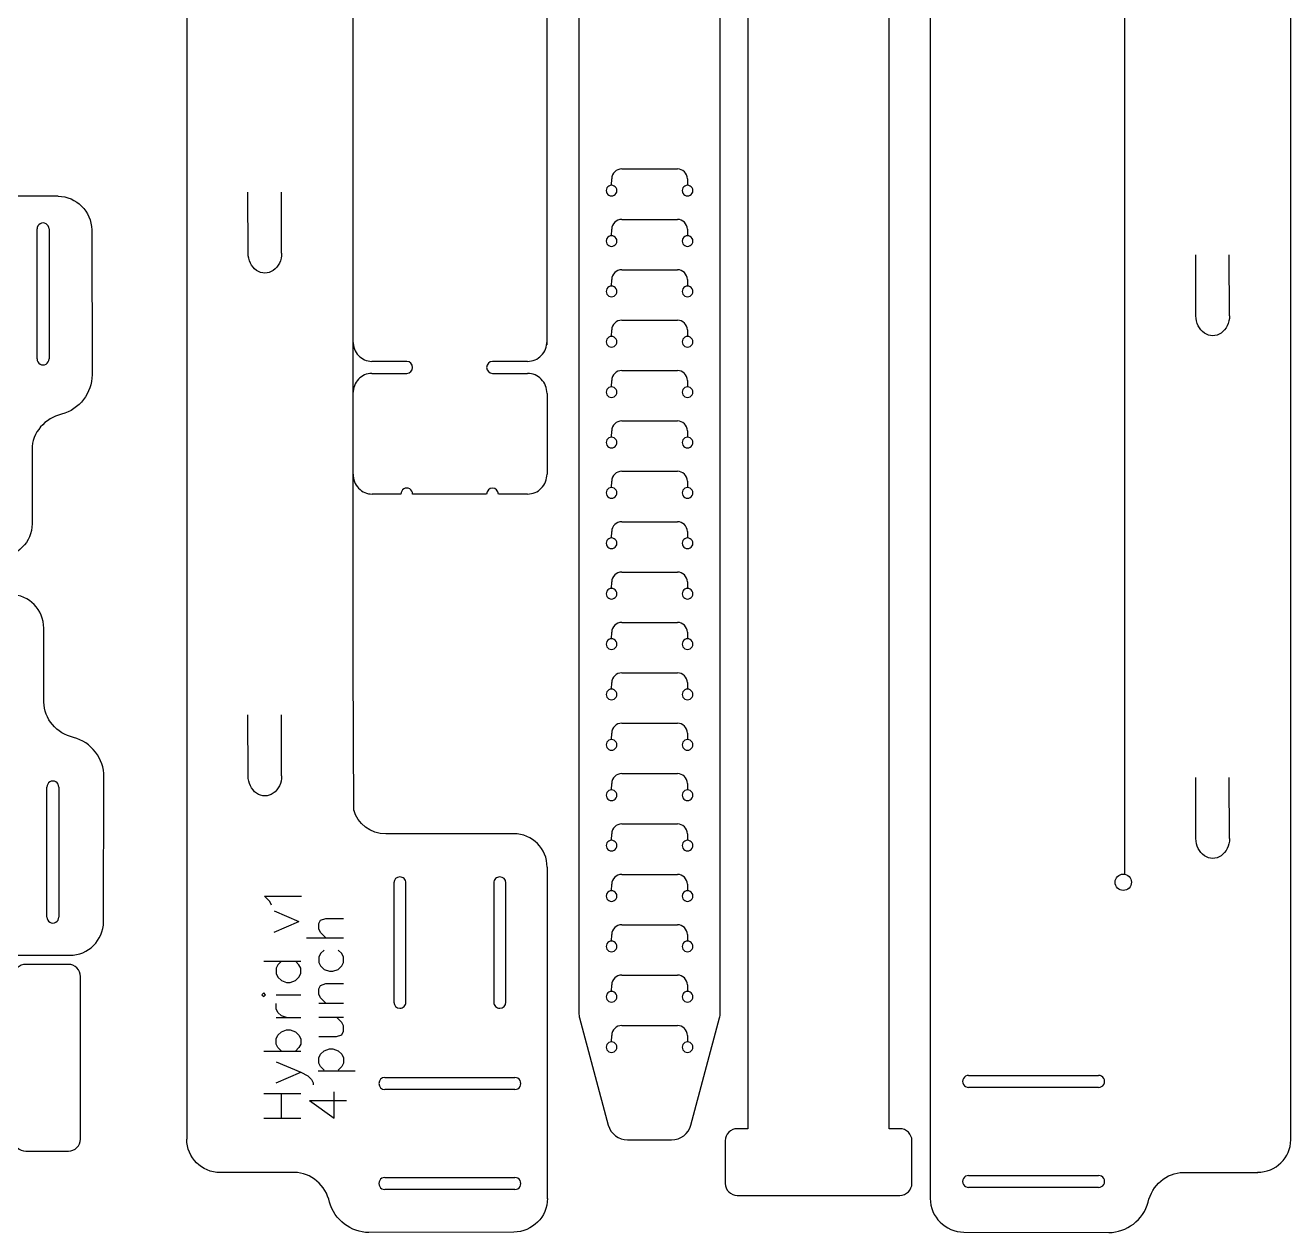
# Model space of a CAD drawing. Extents: x 6 to 576, y 64 to 1092.
# Drawn here: x 385 to 574.9, y 305.1 to 486.1 of the extents above; entities that cross this region are included whole.
import ezdxf

# ---------------------------------------------------------------- set-up
doc = ezdxf.new("R2010")
doc.units = 0
doc.layers.add('Layer_1', color=7, linetype='CONTINUOUS')

msp = doc.modelspace()

# ---------------------------------------------------------------- linework, layer by layer
at = {"layer": 'Layer_1', "color": 7}
for p, q in [((463.31759, 438.205381), (463.31759, 689.04705)), ((468.078873, 680.621579), (468.078873, 338.035134)), ((489.278877, 338.035134), (489.278877, 680.621579)), ((574.886852, 483.697152), (574.886852, 671.645245)), ((493.447282, 663.239063), (493.447282, 320.652604)), ((514.647286, 320.652604), (514.647286, 663.239063)), ((434.184637, 390.278793), (434.184637, 640.465026)), ((549.942517, 608.949976), (549.942517, 358.763743)), ((520.809564, 561.023377), (520.809564, 310.181719)), ((409.240302, 515.531617), (409.240302, 327.583516)), ((574.886852, 318.987423), (574.886852, 483.697152)), ((389.950801, 460.520337), (340.215035, 460.520337)), ((394.980319, 455.455736), (395.024319, 433.699019)), ((442.254323, 435.74292), (436.993824, 435.74292)), ((460.373677, 435.74292), (455.113205, 435.74292)), ((436.993824, 433.94265), (442.254323, 433.94265)), ((455.113205, 433.94265), (460.373677, 433.94265)), ((463.296159, 430.942198), (463.296159, 418.840379)), ((386.020045, 422.526432), (386.0174, 411.336965)), ((441.378499, 415.83898), (437.060393, 415.83898)), ((454.236481, 415.839927), (443.131046, 415.839927)), ((460.373677, 415.839927), (455.989955, 415.839927)), ((387.799818, 384.625357), (387.797172, 395.814819)), ((434.295867, 368.399442), (434.184637, 390.278793)), ((396.760091, 351.696058), (396.804092, 373.452759)), ((458.3167, 364.885755), (439.083159, 364.885755)), ((463.373205, 310.149289), (463.373205, 359.885047)), ((549.763791, 356.385986), (549.763791, 356.385986)), ((140.856457, 346.65273), (391.698136, 346.65273)), ((391.472685, 345.291448), (385.072678, 345.291448)), ((393.272671, 319.091444), (393.272671, 343.491435)), ((468.181108, 337.258677), (472.483074, 321.203467)), ((484.874676, 321.203467), (489.176642, 337.258677)), ((409.240302, 327.583516), (409.240302, 319.076825)), ((493.447282, 320.652604), (491.847293, 320.652604)), ((516.247274, 320.652604), (514.647286, 320.652604)), ((385.072678, 317.29143), (391.472685, 317.29143)), ((475.380844, 318.979924), (481.97688, 318.979924)), ((490.04728, 318.852591), (490.04728, 312.452585)), ((518.047288, 312.452585), (518.047288, 318.852591)), ((425.379303, 314.080037), (414.189836, 314.082683)), ((558.782194, 314.080037), (569.971661, 314.082683)), ((491.847293, 310.652598), (516.247274, 310.652598)), ((458.308604, 305.119764), (436.55189, 305.075763)), ((525.852893, 305.119764), (547.609607, 305.075763))]:
    msp.add_line(p, q, dxfattribs=at)
at = {"layer": 'Layer_1', "color": 1}
for p, q in [((474.506766, 464.59713), (482.850984, 464.59713)), ((472.978877, 462.148596), (472.978877, 462.148596)), ((472.99155, 462.14849), (473.006896, 463.120887)), ((484.350801, 463.120887), (484.366147, 462.14849)), ((484.378873, 462.148596), (484.378873, 462.148596)), ((418.444442, 451.99148), (418.420894, 461.1168)), ((423.474145, 451.991083), (423.427366, 461.115795)), ((474.506766, 457.040153), (482.850984, 457.040153)), ((386.770959, 436.109741), (386.770959, 455.60975)), ((388.570973, 455.60975), (388.570973, 436.109741)), ((472.978877, 454.59162), (472.978877, 454.59162)), ((472.99155, 454.591514), (473.006896, 455.563911)), ((484.350801, 455.563911), (484.366147, 454.591514)), ((484.378873, 454.59162), (484.378873, 454.59162)), ((560.676478, 442.595904), (560.65293, 451.72125)), ((565.706181, 442.595533), (565.659429, 451.720245)), ((474.506766, 449.483177), (482.850984, 449.483177)), ((472.978877, 447.034638), (472.978877, 447.034638)), ((472.99155, 447.034538), (473.006896, 448.006932)), ((484.350801, 448.006932), (484.366147, 447.034538)), ((484.378873, 447.034638), (484.378873, 447.034638)), ((474.506766, 441.926185), (482.850984, 441.926185)), ((472.978877, 439.477657), (472.978877, 439.477657)), ((472.99155, 439.477556), (473.006896, 440.44995)), ((484.350801, 440.44995), (484.366147, 439.477556)), ((484.378873, 439.477657), (484.378873, 439.477657)), ((474.506766, 434.369206), (482.850984, 434.369206)), ((472.978877, 431.920678), (472.978877, 431.920678)), ((472.99155, 431.920577), (473.006896, 432.892969)), ((484.350801, 432.892969), (484.366147, 431.920577)), ((484.378873, 431.920678), (484.378873, 431.920678)), ((472.99155, 424.363596), (473.006896, 425.335987)), ((474.506766, 426.812225), (482.850984, 426.812225)), ((484.350801, 425.335987), (484.366147, 424.363596)), ((472.978877, 424.363696), (472.978877, 424.363696)), ((484.378873, 424.363696), (484.378873, 424.363696)), ((472.99155, 416.806614), (473.006896, 417.779006)), ((474.506766, 419.255243), (482.850984, 419.255243)), ((484.350801, 417.779006), (484.366147, 416.806614)), ((472.978877, 416.806715), (472.978877, 416.806715)), ((484.378873, 416.806715), (484.378873, 416.806715)), ((472.99155, 409.249633), (473.006896, 410.222027)), ((474.506766, 411.698261), (482.850984, 411.698261)), ((484.350801, 410.222027), (484.366147, 409.249633)), ((472.978877, 409.249733), (472.978877, 409.249733)), ((484.378873, 409.249733), (484.378873, 409.249733)), ((472.99155, 401.692651), (473.006896, 402.665045)), ((474.506766, 404.14128), (482.850984, 404.14128)), ((484.350801, 402.665045), (484.366147, 401.692651)), ((472.978877, 401.692752), (472.978877, 401.692752)), ((484.378873, 401.692752), (484.378873, 401.692752)), ((472.99155, 394.135672), (473.006896, 395.108064)), ((474.506766, 396.584301), (482.850984, 396.584301)), ((484.350801, 395.108064), (484.366147, 394.135672)), ((472.978877, 394.135773), (472.978877, 394.135773)), ((484.378873, 394.135773), (484.378873, 394.135773)), ((472.99155, 386.578691), (473.006896, 387.551082)), ((474.506766, 389.027319), (482.850984, 389.027319)), ((484.350801, 387.551082), (484.366147, 386.578691)), ((472.978877, 386.578791), (472.978877, 386.578791)), ((484.378873, 386.578791), (484.378873, 386.578791)), ((418.444442, 373.578976), (418.420894, 382.704307)), ((423.474145, 373.57859), (423.427366, 382.703304)), ((472.99155, 379.021709), (473.006896, 379.994103)), ((474.506766, 381.470338), (482.850984, 381.470338)), ((484.350801, 379.994103), (484.366147, 379.021709)), ((472.978877, 379.02181), (472.978877, 379.02181)), ((484.378873, 379.02181), (484.378873, 379.02181)), ((472.99155, 371.464728), (473.006896, 372.437122)), ((474.506766, 373.913356), (482.850984, 373.913356)), ((484.350801, 372.437122), (484.366147, 371.464728)), ((560.676478, 364.183442), (560.65293, 373.308762)), ((565.706181, 364.183045), (565.659429, 373.307757)), ((388.245112, 352.397575), (388.245112, 371.897586)), ((390.045125, 371.897586), (390.045125, 352.397575)), ((472.978877, 371.464828), (472.978877, 371.464828)), ((484.378873, 371.464828), (484.378873, 371.464828)), ((472.99155, 363.907746), (473.006896, 364.88014)), ((474.506766, 366.356375), (482.850984, 366.356375)), ((484.350801, 364.88014), (484.366147, 363.907746)), ((472.978877, 363.907847), (472.978877, 363.907847)), ((484.378873, 363.907847), (484.378873, 363.907847)), ((440.312598, 357.516011), (440.312598, 339.616009)), ((441.212579, 358.416009), (441.212579, 358.416009)), ((442.112612, 339.616009), (442.112612, 357.516011)), ((455.312621, 357.516011), (455.312621, 339.616009)), ((456.212628, 358.416009), (456.212628, 358.416009)), ((457.112608, 339.616009), (457.112608, 357.516011)), ((472.99155, 356.350767), (473.006896, 357.323159)), ((474.506766, 358.799396), (482.850984, 358.799396)), ((484.350801, 357.323159), (484.366147, 356.350767)), ((472.978877, 356.350868), (472.978877, 356.350868)), ((484.378873, 356.350868), (484.378873, 356.350868)), ((472.99155, 348.793786), (473.006896, 349.766177)), ((474.506766, 351.242414), (482.850984, 351.242414)), ((484.350801, 349.766177), (484.366147, 348.793786)), ((472.978877, 348.793886), (472.978877, 348.793886)), ((484.378873, 348.793886), (484.378873, 348.793886)), ((474.506766, 343.685433), (482.850984, 343.685433)), ((472.99155, 341.236804), (473.006896, 342.209195)), ((484.350801, 342.209195), (484.366147, 341.236804)), ((472.978877, 341.236905), (472.978877, 341.236905)), ((484.378873, 341.236905), (484.378873, 341.236905)), ((441.212579, 338.71601), (441.212579, 338.71601)), ((456.212628, 338.71601), (456.212628, 338.71601)), ((474.506766, 336.128451), (482.850984, 336.128451)), ((472.99155, 333.679823), (473.006896, 334.652217)), ((484.350801, 334.652217), (484.366147, 333.679823)), ((472.978877, 333.679923), (472.978877, 333.679923)), ((484.378873, 333.679923), (484.378873, 333.679923)), ((526.554409, 328.63474), (546.054412, 328.63474)), ((438.962588, 328.329114), (458.462618, 328.329114)), ((546.054412, 326.834726), (526.554409, 326.834726)), ((458.462618, 326.529114), (438.962588, 326.529114)), ((438.962588, 313.329112), (458.462618, 313.329112)), ((526.554409, 313.634743), (546.054412, 313.634743)), ((458.462618, 311.529112), (438.962588, 311.529112)), ((546.054412, 311.83473), (526.554409, 311.83473))]:
    msp.add_line(p, q, dxfattribs=at)
at = {"layer": 'Layer_1', "color": 5}
for p, q in [((421.691012, 354.716267), (420.897262, 355.510017)), ((420.897262, 355.510017), (426.453512, 355.510017)), ((421.955595, 354.1871), (421.691012, 354.716267)), ((422.342707, 353.32481), (426.046874, 351.73731)), ((422.342707, 350.14981), (426.046874, 351.73731)), ((429.062277, 351.402522), (429.32686, 351.931688)), ((429.062277, 350.608772), (429.062277, 351.402522)), ((429.32686, 351.931688), (430.12061, 352.196272)), ((430.12061, 352.196272), (432.766444, 352.196272)), ((429.32686, 350.079605), (429.062277, 350.608772)), ((430.12061, 349.285855), (429.32686, 350.079605)), ((427.210194, 349.285855), (432.766444, 349.285855)), ((420.786031, 345.773604), (426.342281, 345.773604)), ((423.431864, 345.773604), (422.902697, 345.244437)), ((426.077697, 345.244437), (425.548531, 345.773604)), ((429.32686, 346.904605), (429.062277, 346.375438)), ((429.062277, 346.375438), (429.062277, 345.581688)), ((429.062277, 345.581688), (429.32686, 345.052522)), ((429.856027, 347.433772), (429.32686, 346.904605)), ((432.50186, 346.904605), (431.972694, 347.433772)), ((432.766444, 346.375438), (432.50186, 346.904605)), ((432.50186, 345.052522), (432.766444, 345.581688)), ((432.766444, 345.581688), (432.766444, 346.375438)), ((422.902697, 345.244437), (422.638114, 344.715271)), ((422.638114, 344.715271), (422.638114, 343.921521)), ((422.638114, 343.921521), (422.902697, 343.392354)), ((426.342281, 344.715271), (426.077697, 345.244437)), ((426.077697, 343.392354), (426.342281, 343.921521)), ((426.342281, 343.921521), (426.342281, 344.715271)), ((429.32686, 345.052522), (429.856027, 344.523355)), ((429.856027, 344.523355), (430.649777, 344.258772)), ((430.649777, 344.258772), (431.178944, 344.258772)), ((431.178944, 344.258772), (431.972694, 344.523355)), ((431.972694, 344.523355), (432.50186, 345.052522)), ((422.902697, 343.392354), (423.431864, 342.863187)), ((423.431864, 342.863187), (424.225614, 342.598604)), ((424.225614, 342.598604), (424.754781, 342.598604)), ((424.754781, 342.598604), (425.548531, 342.863187)), ((425.548531, 342.863187), (426.077697, 343.392354)), ((429.062277, 341.612938), (429.32686, 342.142105)), ((429.32686, 342.142105), (430.12061, 342.406688)), ((430.12061, 342.406688), (432.766444, 342.406688)), ((420.786031, 341.011104), (420.521448, 340.746521)), ((420.521448, 340.746521), (420.786031, 340.481937)), ((421.050614, 340.746521), (420.786031, 341.011104)), ((420.786031, 340.481937), (421.050614, 340.746521)), ((422.638114, 340.746521), (426.342281, 340.746521)), ((429.062277, 340.819188), (429.062277, 341.612938)), ((429.32686, 340.290022), (429.062277, 340.819188)), ((430.12061, 339.496272), (429.32686, 340.290022)), ((422.638114, 338.629854), (422.638114, 339.423604)), ((422.902697, 338.100687), (422.638114, 338.629854)), ((423.431864, 337.571521), (422.902697, 338.100687)), ((429.062277, 339.496272), (432.766444, 339.496272)), ((422.638114, 337.306937), (426.342281, 337.306937)), ((424.225614, 337.306937), (423.431864, 337.571521)), ((429.062277, 337.379605), (432.766444, 337.379605)), ((432.50186, 336.585855), (431.70811, 337.379605)), ((432.766444, 336.056688), (432.50186, 336.585855)), ((422.638114, 334.131937), (422.902697, 334.661104)), ((422.902697, 334.661104), (423.431864, 335.190271)), ((423.431864, 335.190271), (424.225614, 335.454854)), ((424.225614, 335.454854), (424.754781, 335.454854)), ((424.754781, 335.454854), (425.548531, 335.190271)), ((425.548531, 335.190271), (426.077697, 334.661104)), ((426.077697, 334.661104), (426.342281, 334.131937)), ((429.062277, 334.469188), (431.70811, 334.469188)), ((431.70811, 334.469188), (432.50186, 334.733772)), ((432.50186, 334.733772), (432.766444, 335.262938)), ((432.766444, 335.262938), (432.766444, 336.056688)), ((422.638114, 333.338187), (422.638114, 334.131937)), ((422.902697, 332.809021), (422.638114, 333.338187)), ((423.431864, 332.279854), (422.902697, 332.809021)), ((426.077697, 332.809021), (425.548531, 332.279854)), ((426.342281, 333.338187), (426.077697, 332.809021)), ((426.342281, 334.131937), (426.342281, 333.338187)), ((429.32686, 331.823355), (429.856027, 332.352522)), ((429.856027, 332.352522), (430.649777, 332.617105)), ((430.649777, 332.617105), (431.178944, 332.617105)), ((431.178944, 332.617105), (431.972694, 332.352522)), ((431.972694, 332.352522), (432.50186, 331.823355)), ((420.786031, 332.279854), (426.342281, 332.279854)), ((422.638114, 330.692354), (426.342281, 329.104854)), ((429.062277, 331.294188), (429.32686, 331.823355)), ((429.062277, 330.500438), (429.062277, 331.294188)), ((429.32686, 329.971272), (429.062277, 330.500438)), ((432.50186, 331.823355), (432.766444, 331.294188)), ((432.766444, 330.500438), (432.50186, 329.971272)), ((432.766444, 331.294188), (432.766444, 330.500438)), ((422.638114, 327.517354), (426.342281, 329.104854)), ((426.342281, 329.104854), (427.400614, 328.575687)), ((427.400614, 328.575687), (427.929781, 328.046521)), ((428.951046, 329.330872), (434.507296, 329.330872)), ((429.856027, 329.442105), (429.32686, 329.971272)), ((432.50186, 329.971272), (431.972694, 329.442105)), ((427.929781, 328.046521), (428.194364, 327.517354)), ((428.194364, 327.517354), (428.194364, 327.252771)), ((420.786031, 325.929854), (426.342281, 325.929854)), ((423.431864, 322.225687), (423.431864, 325.929854)), ((427.655143, 324.856749), (431.35931, 322.210916)), ((427.655143, 324.856749), (433.211393, 324.856749)), ((431.35931, 322.210916), (431.35931, 326.179668)), ((420.786031, 322.225687), (426.342281, 322.225687))]:
    msp.add_line(p, q, dxfattribs=at)
at = {"layer": 'Layer_1', "color": 1}
for points in [[(474.506766, 464.59713), (473.6876, 464.597132), (473.019923, 463.93995), (473.006949, 463.120887)], [(484.350801, 463.120887), (484.337827, 463.93995), (483.67015, 464.597132), (482.850984, 464.59713)], [(472.283346, 461.749541), (472.139715, 461.501543), (472.139715, 461.195661), (472.283346, 460.947663)], [(472.978877, 462.148596), (472.692292, 462.149761), (472.426976, 461.997539), (472.283346, 461.749541)], [(473.674408, 461.749541), (473.530778, 461.997539), (473.265462, 462.149761), (472.978877, 462.148596)], [(473.674408, 460.947663), (473.818038, 461.195661), (473.818038, 461.501543), (473.674408, 461.749541)], [(483.683342, 461.749541), (483.539712, 461.501543), (483.539712, 461.195661), (483.683342, 460.947663)], [(484.378873, 462.148596), (484.092288, 462.149761), (483.826972, 461.997539), (483.683342, 461.749541)], [(485.074404, 461.749541), (484.930774, 461.997539), (484.665458, 462.149761), (484.378873, 462.148596)], [(485.074404, 460.947663), (485.218035, 461.195661), (485.218035, 461.501543), (485.074404, 461.749541)], [(472.283346, 460.947663), (472.426976, 460.699665), (472.692292, 460.547442), (472.978877, 460.548608)], [(472.978877, 460.548608), (473.265462, 460.547442), (473.530778, 460.699665), (473.674408, 460.947663)], [(483.683342, 460.947663), (483.826972, 460.699665), (484.092288, 460.547442), (484.378873, 460.548608)], [(484.378873, 460.548608), (484.665458, 460.547442), (484.930774, 460.699665), (485.074404, 460.947663)], [(387.220963, 456.389178), (386.9425, 456.228408), (386.770959, 455.931291), (386.770959, 455.60975)], [(388.120969, 456.389178), (387.842506, 456.549949), (387.499426, 456.549949), (387.220963, 456.389178)], [(388.570973, 455.60975), (388.570973, 455.931291), (388.399432, 456.228408), (388.120969, 456.389178)], [(474.506766, 457.040153), (473.6876, 457.040156), (473.019923, 456.382974), (473.006949, 455.563911)], [(484.350801, 455.563911), (484.337827, 456.382974), (483.67015, 457.040156), (482.850984, 457.040153)], [(472.283514, 454.192506), (472.139929, 453.944538), (472.139929, 453.638713), (472.283514, 453.390745)], [(472.978877, 454.59162), (472.69234, 454.592713), (472.427099, 454.440474), (472.283514, 454.192506)], [(473.67424, 454.192506), (473.530655, 454.440474), (473.265414, 454.592713), (472.978877, 454.59162)], [(473.67424, 453.390745), (473.817825, 453.638713), (473.817825, 453.944538), (473.67424, 454.192506)], [(483.68351, 454.192506), (483.539925, 453.944538), (483.539925, 453.638713), (483.68351, 453.390745)], [(484.378873, 454.59162), (484.092336, 454.592713), (483.827095, 454.440474), (483.68351, 454.192506)], [(485.074236, 454.192506), (484.930651, 454.440474), (484.66541, 454.592713), (484.378873, 454.59162)], [(485.074236, 453.390745), (485.217821, 453.638713), (485.217821, 453.944538), (485.074236, 454.192506)], [(419.701715, 449.389038), (418.923576, 449.925481), (418.444442, 450.916901), (418.444442, 451.989813)], [(423.474145, 451.989787), (423.474145, 450.916848), (422.994799, 449.925481), (422.216659, 449.389038)], [(472.283514, 453.390745), (472.427099, 453.142777), (472.69234, 452.990538), (472.978877, 452.991631)], [(472.978877, 452.991631), (473.265414, 452.990538), (473.530655, 453.142777), (473.67424, 453.390745)], [(483.68351, 453.390745), (483.827095, 453.142777), (484.092336, 452.990538), (484.378873, 452.991631)], [(484.378873, 452.991631), (484.66541, 452.990538), (484.930651, 453.142777), (485.074236, 453.390745)], [(422.216659, 449.389038), (421.43852, 448.852569), (420.479855, 448.852569), (419.701715, 449.389038)], [(474.506766, 449.483177), (473.687599, 449.48318), (473.019922, 448.825996), (473.006949, 448.006932)], [(484.350801, 448.006932), (484.337828, 448.825996), (483.670151, 449.48318), (482.850984, 449.483177)], [(472.28529, 446.634904), (472.142179, 446.387249), (472.142179, 446.082029), (472.28529, 445.834373)], [(472.978877, 447.034638), (472.692845, 447.034967), (472.428401, 446.88256), (472.28529, 446.634904)], [(473.672464, 446.634904), (473.529353, 446.88256), (473.264908, 447.034967), (472.978877, 447.034638)], [(473.672464, 445.834373), (473.815575, 446.082029), (473.815575, 446.387249), (473.672464, 446.634904)], [(483.685286, 446.634904), (483.542175, 446.387249), (483.542175, 446.082029), (483.685286, 445.834373)], [(484.378873, 447.034638), (484.092842, 447.034967), (483.828397, 446.88256), (483.685286, 446.634904)], [(485.07246, 446.634904), (484.929349, 446.88256), (484.664905, 447.034967), (484.378873, 447.034638)], [(485.07246, 445.834373), (485.215571, 446.082029), (485.215571, 446.387249), (485.07246, 446.634904)], [(472.28529, 445.834373), (472.428401, 445.586717), (472.692845, 445.43431), (472.978877, 445.434639)], [(472.978877, 445.434639), (473.264908, 445.43431), (473.529353, 445.586717), (473.672464, 445.834373)], [(483.685286, 445.834373), (483.828397, 445.586717), (484.092842, 445.43431), (484.378873, 445.434639)], [(484.378873, 445.434639), (484.664905, 445.43431), (484.929349, 445.586717), (485.07246, 445.834373)], [(561.933751, 439.993462), (561.155638, 440.529931), (560.676478, 441.521351), (560.676478, 442.594263)], [(565.706181, 442.59421), (565.706181, 441.521298), (565.226835, 440.529931), (564.448695, 439.993462)], [(474.506766, 441.926185), (473.687603, 441.926188), (473.019928, 441.26901), (473.006949, 440.44995)], [(484.350801, 440.44995), (484.337822, 441.26901), (483.670147, 441.926188), (482.850984, 441.926185)], [(472.28529, 439.077923), (472.142179, 438.830267), (472.142179, 438.525047), (472.28529, 438.277392)], [(472.978877, 439.477657), (472.692845, 439.477986), (472.428401, 439.325579), (472.28529, 439.077923)], [(473.672464, 439.077923), (473.529353, 439.325579), (473.264908, 439.477986), (472.978877, 439.477657)], [(473.672464, 438.277392), (473.815575, 438.525047), (473.815575, 438.830267), (473.672464, 439.077923)], [(483.685286, 439.077923), (483.542175, 438.830267), (483.542175, 438.525047), (483.685286, 438.277392)], [(484.378873, 439.477657), (484.092842, 439.477986), (483.828397, 439.325579), (483.685286, 439.077923)], [(485.07246, 439.077923), (484.929349, 439.325579), (484.664905, 439.477986), (484.378873, 439.477657)], [(485.07246, 438.277392), (485.215571, 438.525047), (485.215571, 438.830267), (485.07246, 439.077923)], [(564.448695, 439.993462), (563.670582, 439.457019), (562.711891, 439.457019), (561.933751, 439.993462)], [(472.28529, 438.277392), (472.428401, 438.029736), (472.692845, 437.877329), (472.978877, 437.877658)], [(472.978877, 437.877658), (473.264908, 437.877329), (473.529353, 438.029736), (473.672464, 438.277392)], [(483.685286, 438.277392), (483.828397, 438.029736), (484.092842, 437.877329), (484.378873, 437.877658)], [(484.378873, 437.877658), (484.664905, 437.877329), (484.929349, 438.029736), (485.07246, 438.277392)], [(386.770959, 436.109741), (386.770959, 435.7882), (386.9425, 435.491083), (387.220963, 435.330312)], [(387.220963, 435.330312), (387.499426, 435.169542), (387.842506, 435.169542), (388.120969, 435.330312)], [(388.120969, 435.330312), (388.399432, 435.491083), (388.570973, 435.7882), (388.570973, 436.109741)], [(474.506766, 434.369206), (473.687602, 434.369209), (473.019926, 433.71203), (473.006949, 432.892969)], [(484.350801, 432.892969), (484.337824, 433.71203), (483.670148, 434.369209), (482.850984, 434.369206)], [(472.286056, 431.520677), (472.143149, 431.273156), (472.143149, 430.968198), (472.286056, 430.720677)], [(472.978877, 431.920678), (472.693064, 431.920678), (472.428962, 431.768199), (472.286056, 431.520677)], [(473.671698, 431.520677), (473.528791, 431.768199), (473.26469, 431.920678), (472.978877, 431.920678)], [(473.671698, 430.720677), (473.814604, 430.968198), (473.814604, 431.273156), (473.671698, 431.520677)], [(483.686052, 431.520677), (483.543146, 431.273156), (483.543146, 430.968198), (483.686052, 430.720677)], [(484.378873, 431.920678), (484.09306, 431.920678), (483.828959, 431.768199), (483.686052, 431.520677)], [(485.071694, 431.520677), (484.928788, 431.768199), (484.664686, 431.920678), (484.378873, 431.920678)], [(485.071694, 430.720677), (485.214601, 430.968198), (485.214601, 431.273156), (485.071694, 431.520677)], [(472.286056, 430.720677), (472.428962, 430.473156), (472.693064, 430.320676), (472.978877, 430.320676)], [(472.978877, 430.320676), (473.26469, 430.320676), (473.528791, 430.473156), (473.671698, 430.720677)], [(483.686052, 430.720677), (483.828959, 430.473156), (484.09306, 430.320676), (484.378873, 430.320676)], [(484.378873, 430.320676), (484.664686, 430.320676), (484.928788, 430.473156), (485.071694, 430.720677)], [(474.506766, 426.812225), (473.687602, 426.812227), (473.019926, 426.155048), (473.006949, 425.335987)], [(484.350801, 425.335987), (484.337824, 426.155048), (483.670148, 426.812227), (482.850984, 426.812225)], [(472.286056, 423.963696), (472.143149, 423.716175), (472.143149, 423.411216), (472.286056, 423.163695)], [(472.978877, 424.363696), (472.693064, 424.363696), (472.428962, 424.211217), (472.286056, 423.963696)], [(473.671698, 423.963696), (473.528791, 424.211217), (473.26469, 424.363696), (472.978877, 424.363696)], [(473.671698, 423.163695), (473.814604, 423.411216), (473.814604, 423.716175), (473.671698, 423.963696)], [(483.686052, 423.963696), (483.543146, 423.716175), (483.543146, 423.411216), (483.686052, 423.163695)], [(484.378873, 424.363696), (484.09306, 424.363696), (483.828959, 424.211217), (483.686052, 423.963696)], [(485.071694, 423.963696), (484.928788, 424.211217), (484.664686, 424.363696), (484.378873, 424.363696)], [(485.071694, 423.163695), (485.214601, 423.411216), (485.214601, 423.716175), (485.071694, 423.963696)], [(472.286056, 423.163695), (472.428962, 422.916174), (472.693064, 422.763695), (472.978877, 422.763695)], [(472.978877, 422.763695), (473.26469, 422.763695), (473.528791, 422.916174), (473.671698, 423.163695)], [(483.686052, 423.163695), (483.828959, 422.916174), (484.09306, 422.763695), (484.378873, 422.763695)], [(484.378873, 422.763695), (484.664686, 422.763695), (484.928788, 422.916174), (485.071694, 423.163695)], [(474.506766, 419.255243), (473.687602, 419.255246), (473.019926, 418.598067), (473.006949, 417.779006)], [(484.350801, 417.779006), (484.337824, 418.598067), (483.670148, 419.255246), (482.850984, 419.255243)], [(472.28529, 416.406981), (472.142179, 416.159325), (472.142179, 415.854105), (472.28529, 415.60645)], [(472.978877, 416.806715), (472.692845, 416.807044), (472.428401, 416.654637), (472.28529, 416.406981)], [(473.672464, 416.406981), (473.529353, 416.654637), (473.264908, 416.807044), (472.978877, 416.806715)], [(473.672464, 415.60645), (473.815575, 415.854105), (473.815575, 416.159325), (473.672464, 416.406981)], [(483.685286, 416.406981), (483.542175, 416.159325), (483.542175, 415.854105), (483.685286, 415.60645)], [(484.378873, 416.806715), (484.092842, 416.807044), (483.828397, 416.654637), (483.685286, 416.406981)], [(485.07246, 416.406981), (484.929349, 416.654637), (484.664905, 416.807044), (484.378873, 416.806715)], [(485.07246, 415.60645), (485.215571, 415.854105), (485.215571, 416.159325), (485.07246, 416.406981)], [(472.28529, 415.60645), (472.428401, 415.358794), (472.692845, 415.206387), (472.978877, 415.206716)], [(472.978877, 415.206716), (473.264908, 415.206387), (473.529353, 415.358794), (473.672464, 415.60645)], [(483.685286, 415.60645), (483.828397, 415.358794), (484.092842, 415.206387), (484.378873, 415.206716)], [(484.378873, 415.206716), (484.664905, 415.206387), (484.929349, 415.358794), (485.07246, 415.60645)], [(474.506766, 411.698261), (473.687603, 411.698264), (473.019928, 411.041087), (473.006949, 410.222027)], [(484.350801, 410.222027), (484.337822, 411.041087), (483.670147, 411.698264), (482.850984, 411.698261)], [(472.28529, 408.849999), (472.142179, 408.602343), (472.142179, 408.297124), (472.28529, 408.049468)], [(472.978877, 409.249733), (472.692845, 409.250062), (472.428401, 409.097655), (472.28529, 408.849999)], [(473.672464, 408.849999), (473.529353, 409.097655), (473.264908, 409.250062), (472.978877, 409.249733)], [(473.672464, 408.049468), (473.815575, 408.297124), (473.815575, 408.602343), (473.672464, 408.849999)], [(483.685286, 408.849999), (483.542175, 408.602343), (483.542175, 408.297124), (483.685286, 408.049468)], [(484.378873, 409.249733), (484.092842, 409.250062), (483.828397, 409.097655), (483.685286, 408.849999)], [(485.07246, 408.849999), (484.929349, 409.097655), (484.664905, 409.250062), (484.378873, 409.249733)], [(485.07246, 408.049468), (485.215571, 408.297124), (485.215571, 408.602343), (485.07246, 408.849999)], [(472.28529, 408.049468), (472.428401, 407.801812), (472.692845, 407.649405), (472.978877, 407.649734)], [(472.978877, 407.649734), (473.264908, 407.649405), (473.529353, 407.801812), (473.672464, 408.049468)], [(483.685286, 408.049468), (483.828397, 407.801812), (484.092842, 407.649405), (484.378873, 407.649734)], [(484.378873, 407.649734), (484.664905, 407.649405), (484.929349, 407.801812), (485.07246, 408.049468)], [(474.506766, 404.14128), (473.687603, 404.141283), (473.019928, 403.484105), (473.006949, 402.665045)], [(484.350801, 402.665045), (484.337822, 403.484105), (483.670147, 404.141283), (482.850984, 404.14128)], [(472.28529, 401.293018), (472.142179, 401.045362), (472.142179, 400.740142), (472.28529, 400.492487)], [(472.978877, 401.692752), (472.692845, 401.693081), (472.428401, 401.540674), (472.28529, 401.293018)], [(473.672464, 401.293018), (473.529353, 401.540674), (473.264908, 401.693081), (472.978877, 401.692752)], [(473.672464, 400.492487), (473.815575, 400.740142), (473.815575, 401.045362), (473.672464, 401.293018)], [(483.685286, 401.293018), (483.542175, 401.045362), (483.542175, 400.740142), (483.685286, 400.492487)], [(484.378873, 401.692752), (484.092842, 401.693081), (483.828397, 401.540674), (483.685286, 401.293018)], [(485.07246, 401.293018), (484.929349, 401.540674), (484.664905, 401.693081), (484.378873, 401.692752)], [(485.07246, 400.492487), (485.215571, 400.740142), (485.215571, 401.045362), (485.07246, 401.293018)], [(472.28529, 400.492487), (472.428401, 400.244831), (472.692845, 400.092424), (472.978877, 400.092753)], [(472.978877, 400.092753), (473.264908, 400.092424), (473.529353, 400.244831), (473.672464, 400.492487)], [(483.685286, 400.492487), (483.828397, 400.244831), (484.092842, 400.092424), (484.378873, 400.092753)], [(484.378873, 400.092753), (484.664905, 400.092424), (484.929349, 400.244831), (485.07246, 400.492487)], [(474.506766, 396.584301), (473.687602, 396.584304), (473.019926, 395.927125), (473.006949, 395.108064)], [(484.350801, 395.108064), (484.337824, 395.927125), (483.670148, 396.584304), (482.850984, 396.584301)], [(472.286056, 393.735772), (472.143149, 393.488251), (472.143149, 393.183293), (472.286056, 392.935772)], [(472.978877, 394.135773), (472.693064, 394.135773), (472.428962, 393.983293), (472.286056, 393.735772)], [(473.671698, 393.735772), (473.528791, 393.983293), (473.26469, 394.135773), (472.978877, 394.135773)], [(473.671698, 392.935772), (473.814604, 393.183293), (473.814604, 393.488251), (473.671698, 393.735772)], [(483.686052, 393.735772), (483.543146, 393.488251), (483.543146, 393.183293), (483.686052, 392.935772)], [(484.378873, 394.135773), (484.09306, 394.135773), (483.828959, 393.983293), (483.686052, 393.735772)], [(485.071694, 393.735772), (484.928788, 393.983293), (484.664686, 394.135773), (484.378873, 394.135773)], [(485.071694, 392.935772), (485.214601, 393.183293), (485.214601, 393.488251), (485.071694, 393.735772)], [(472.286056, 392.935772), (472.428962, 392.68825), (472.693064, 392.535771), (472.978877, 392.535771)], [(472.978877, 392.535771), (473.26469, 392.535771), (473.528791, 392.68825), (473.671698, 392.935772)], [(483.686052, 392.935772), (483.828959, 392.68825), (484.09306, 392.535771), (484.378873, 392.535771)], [(484.378873, 392.535771), (484.664686, 392.535771), (484.928788, 392.68825), (485.071694, 392.935772)], [(474.506766, 389.027319), (473.687602, 389.027322), (473.019926, 388.370143), (473.006949, 387.551082)], [(484.350801, 387.551082), (484.337824, 388.370143), (483.670148, 389.027322), (482.850984, 389.027319)], [(472.286056, 386.178791), (472.143149, 385.93127), (472.143149, 385.626311), (472.286056, 385.37879)], [(472.978877, 386.578791), (472.693064, 386.578791), (472.428962, 386.426312), (472.286056, 386.178791)], [(473.671698, 386.178791), (473.528791, 386.426312), (473.26469, 386.578791), (472.978877, 386.578791)], [(473.671698, 385.37879), (473.814604, 385.626311), (473.814604, 385.93127), (473.671698, 386.178791)], [(483.686052, 386.178791), (483.543146, 385.93127), (483.543146, 385.626311), (483.686052, 385.37879)], [(484.378873, 386.578791), (484.09306, 386.578791), (483.828959, 386.426312), (483.686052, 386.178791)], [(485.071694, 386.178791), (484.928788, 386.426312), (484.664686, 386.578791), (484.378873, 386.578791)], [(485.071694, 385.37879), (485.214601, 385.626311), (485.214601, 385.93127), (485.071694, 386.178791)], [(472.286056, 385.37879), (472.428962, 385.131269), (472.693064, 384.97879), (472.978877, 384.97879)], [(472.978877, 384.97879), (473.26469, 384.97879), (473.528791, 385.131269), (473.671698, 385.37879)], [(483.686052, 385.37879), (483.828959, 385.131269), (484.09306, 384.97879), (484.378873, 384.97879)], [(484.378873, 384.97879), (484.664686, 384.97879), (484.928788, 385.131269), (485.071694, 385.37879)], [(474.506766, 381.470338), (473.687603, 381.470341), (473.019928, 380.813163), (473.006949, 379.994103)], [(484.350801, 379.994103), (484.337822, 380.813163), (483.670147, 381.470341), (482.850984, 381.470338)], [(472.28529, 378.622076), (472.142179, 378.37442), (472.142179, 378.0692), (472.28529, 377.821545)], [(472.978877, 379.02181), (472.692845, 379.022139), (472.428401, 378.869732), (472.28529, 378.622076)], [(473.672464, 378.622076), (473.529353, 378.869732), (473.264908, 379.022139), (472.978877, 379.02181)], [(473.672464, 377.821545), (473.815575, 378.0692), (473.815575, 378.37442), (473.672464, 378.622076)], [(483.685286, 378.622076), (483.542175, 378.37442), (483.542175, 378.0692), (483.685286, 377.821545)], [(484.378873, 379.02181), (484.092842, 379.022139), (483.828397, 378.869732), (483.685286, 378.622076)], [(485.07246, 378.622076), (484.929349, 378.869732), (484.664905, 379.022139), (484.378873, 379.02181)], [(485.07246, 377.821545), (485.215571, 378.0692), (485.215571, 378.37442), (485.07246, 378.622076)], [(472.28529, 377.821545), (472.428401, 377.573889), (472.692845, 377.421482), (472.978877, 377.421811)], [(472.978877, 377.421811), (473.264908, 377.421482), (473.529353, 377.573889), (473.672464, 377.821545)], [(483.685286, 377.821545), (483.828397, 377.573889), (484.092842, 377.421482), (484.378873, 377.421811)], [(484.378873, 377.421811), (484.664905, 377.421482), (484.929349, 377.573889), (485.07246, 377.821545)], [(388.695115, 372.677015), (388.416652, 372.516244), (388.245112, 372.219127), (388.245112, 371.897586)], [(389.595122, 372.677015), (389.316659, 372.837785), (388.973578, 372.837785), (388.695115, 372.677015)], [(390.045125, 371.897586), (390.045125, 372.219127), (389.873585, 372.516244), (389.595122, 372.677015)], [(419.701715, 370.976532), (418.923576, 371.512988), (418.444442, 372.504402), (418.444442, 373.577317)], [(423.474118, 373.577272), (423.474118, 372.504358), (422.994773, 371.512988), (422.216659, 370.976532)], [(474.506766, 373.913356), (473.687603, 373.913359), (473.019928, 373.256182), (473.006949, 372.437122)], [(484.350801, 372.437122), (484.337822, 373.256182), (483.670147, 373.913359), (482.850984, 373.913356)], [(422.216659, 370.976532), (421.43852, 370.440076), (420.479829, 370.440076), (419.701715, 370.976532)], [(472.28529, 371.065094), (472.142179, 370.817438), (472.142179, 370.512219), (472.28529, 370.264563)], [(472.978877, 371.464828), (472.692845, 371.465157), (472.428401, 371.31275), (472.28529, 371.065094)], [(472.28529, 370.264563), (472.428401, 370.016907), (472.692845, 369.8645), (472.978877, 369.864829)], [(473.672464, 371.065094), (473.529353, 371.31275), (473.264908, 371.465157), (472.978877, 371.464828)], [(472.978877, 369.864829), (473.264908, 369.8645), (473.529353, 370.016907), (473.672464, 370.264563)], [(473.672464, 370.264563), (473.815575, 370.512219), (473.815575, 370.817438), (473.672464, 371.065094)], [(483.685286, 371.065094), (483.542175, 370.817438), (483.542175, 370.512219), (483.685286, 370.264563)], [(484.378873, 371.464828), (484.092842, 371.465157), (483.828397, 371.31275), (483.685286, 371.065094)], [(483.685286, 370.264563), (483.828397, 370.016907), (484.092842, 369.8645), (484.378873, 369.864829)], [(485.07246, 371.065094), (484.929349, 371.31275), (484.664905, 371.465157), (484.378873, 371.464828)], [(484.378873, 369.864829), (484.664905, 369.8645), (484.929349, 370.016907), (485.07246, 370.264563)], [(485.07246, 370.264563), (485.215571, 370.512219), (485.215571, 370.817438), (485.07246, 371.065094)], [(474.506766, 366.356375), (473.687603, 366.356378), (473.019928, 365.6992), (473.006949, 364.88014)], [(484.350801, 364.88014), (484.337822, 365.6992), (483.670147, 366.356378), (482.850984, 366.356375)], [(472.28529, 363.508113), (472.142179, 363.260457), (472.142179, 362.955237), (472.28529, 362.707582)], [(472.978877, 363.907847), (472.692845, 363.908176), (472.428401, 363.755769), (472.28529, 363.508113)], [(472.28529, 362.707582), (472.428401, 362.459926), (472.692845, 362.307519), (472.978877, 362.307848)], [(473.672464, 363.508113), (473.529353, 363.755769), (473.264908, 363.908176), (472.978877, 363.907847)], [(472.978877, 362.307848), (473.264908, 362.307519), (473.529353, 362.459926), (473.672464, 362.707582)], [(473.672464, 362.707582), (473.815575, 362.955237), (473.815575, 363.260457), (473.672464, 363.508113)], [(483.685286, 363.508113), (483.542175, 363.260457), (483.542175, 362.955237), (483.685286, 362.707582)], [(484.378873, 363.907847), (484.092842, 363.908176), (483.828397, 363.755769), (483.685286, 363.508113)], [(483.685286, 362.707582), (483.828397, 362.459926), (484.092842, 362.307519), (484.378873, 362.307848)], [(485.07246, 363.508113), (484.929349, 363.755769), (484.664905, 363.908176), (484.378873, 363.907847)], [(484.378873, 362.307848), (484.664905, 362.307519), (484.929349, 362.459926), (485.07246, 362.707582)], [(485.07246, 362.707582), (485.215571, 362.955237), (485.215571, 363.260457), (485.07246, 363.508113)], [(561.933751, 361.581), (561.155638, 362.117443), (560.676478, 363.108863), (560.676478, 364.181775)], [(565.706181, 364.181722), (565.706181, 363.10881), (565.226835, 362.117443), (564.448695, 361.581)], [(564.448695, 361.581), (563.670582, 361.044531), (562.711891, 361.044531), (561.933751, 361.581)], [(441.212579, 358.416009), (440.715531, 358.415998), (440.312599, 358.013059), (440.312598, 357.516011)], [(441.848996, 358.152418), (441.680206, 358.321201), (441.451279, 358.416018), (441.212579, 358.416009)], [(442.112612, 357.516011), (442.112611, 357.754711), (442.017785, 357.983634), (441.848996, 358.152418)], [(455.576228, 358.152408), (455.407444, 357.983626), (455.312622, 357.754706), (455.312621, 357.516011)], [(456.212628, 358.416009), (455.973932, 358.416011), (455.745012, 358.321191), (455.576228, 358.152408)], [(457.112608, 357.516011), (457.112607, 358.013059), (456.709676, 358.415998), (456.212628, 358.416009)], [(474.506766, 358.799396), (473.687602, 358.799399), (473.019926, 358.14222), (473.006949, 357.323159)], [(484.350801, 357.323159), (484.337824, 358.14222), (483.670148, 358.799399), (482.850984, 358.799396)], [(472.286056, 355.950867), (472.143149, 355.703346), (472.143149, 355.398388), (472.286056, 355.150866)], [(472.978877, 356.350868), (472.693064, 356.350868), (472.428962, 356.198388), (472.286056, 355.950867)], [(472.286056, 355.150866), (472.428962, 354.903345), (472.693064, 354.750866), (472.978877, 354.750866)], [(473.671698, 355.950867), (473.528791, 356.198388), (473.26469, 356.350868), (472.978877, 356.350868)], [(472.978877, 354.750866), (473.26469, 354.750866), (473.528791, 354.903345), (473.671698, 355.150866)], [(473.671698, 355.150866), (473.814604, 355.398388), (473.814604, 355.703346), (473.671698, 355.950867)], [(483.686052, 355.950867), (483.543146, 355.703346), (483.543146, 355.398388), (483.686052, 355.150866)], [(484.378873, 356.350868), (484.09306, 356.350868), (483.828959, 356.198388), (483.686052, 355.950867)], [(483.686052, 355.150866), (483.828959, 354.903345), (484.09306, 354.750866), (484.378873, 354.750866)], [(485.071694, 355.950867), (484.928788, 356.198388), (484.664686, 356.350868), (484.378873, 356.350868)], [(484.378873, 354.750866), (484.664686, 354.750866), (484.928788, 354.903345), (485.071694, 355.150866)], [(485.071694, 355.150866), (485.214601, 355.398388), (485.214601, 355.703346), (485.071694, 355.950867)], [(388.245112, 352.397575), (388.245112, 352.076033), (388.416652, 351.778917), (388.695115, 351.618146)], [(388.695115, 351.618146), (388.973578, 351.457375), (389.316659, 351.457375), (389.595122, 351.618146)], [(389.595122, 351.618146), (389.873585, 351.778917), (390.045125, 352.076033), (390.045125, 352.397575)], [(474.506766, 351.242414), (473.687602, 351.242417), (473.019926, 350.585238), (473.006949, 349.766177)], [(484.350801, 349.766177), (484.337824, 350.585238), (483.670148, 351.242417), (482.850984, 351.242414)], [(472.286056, 348.393886), (472.143149, 348.146365), (472.143149, 347.841406), (472.286056, 347.593885)], [(472.978877, 348.793886), (472.693064, 348.793886), (472.428962, 348.641407), (472.286056, 348.393886)], [(472.286056, 347.593885), (472.428962, 347.346364), (472.693064, 347.193885), (472.978877, 347.193885)], [(473.671698, 348.393886), (473.528791, 348.641407), (473.26469, 348.793886), (472.978877, 348.793886)], [(472.978877, 347.193885), (473.26469, 347.193885), (473.528791, 347.346364), (473.671698, 347.593885)], [(473.671698, 347.593885), (473.814604, 347.841406), (473.814604, 348.146365), (473.671698, 348.393886)], [(483.686052, 348.393886), (483.543146, 348.146365), (483.543146, 347.841406), (483.686052, 347.593885)], [(484.378873, 348.793886), (484.09306, 348.793886), (483.828959, 348.641407), (483.686052, 348.393886)], [(483.686052, 347.593885), (483.828959, 347.346364), (484.09306, 347.193885), (484.378873, 347.193885)], [(485.071694, 348.393886), (484.928788, 348.641407), (484.664686, 348.793886), (484.378873, 348.793886)], [(484.378873, 347.193885), (484.664686, 347.193885), (484.928788, 347.346364), (485.071694, 347.593885)], [(485.071694, 347.593885), (485.214601, 347.841406), (485.214601, 348.146365), (485.071694, 348.393886)], [(474.506766, 343.685433), (473.687602, 343.685436), (473.019926, 343.028257), (473.006949, 342.209195)], [(484.350801, 342.209195), (484.337824, 343.028257), (483.670148, 343.685436), (482.850984, 343.685433)], [(472.28529, 340.837171), (472.142179, 340.589515), (472.142179, 340.284295), (472.28529, 340.03664)], [(472.978877, 341.236905), (472.692845, 341.237234), (472.428401, 341.084827), (472.28529, 340.837171)], [(472.28529, 340.03664), (472.428401, 339.788984), (472.692845, 339.636577), (472.978877, 339.636906)], [(473.672464, 340.837171), (473.529353, 341.084827), (473.264908, 341.237234), (472.978877, 341.236905)], [(472.978877, 339.636906), (473.264908, 339.636577), (473.529353, 339.788984), (473.672464, 340.03664)], [(473.672464, 340.03664), (473.815575, 340.284295), (473.815575, 340.589515), (473.672464, 340.837171)], [(483.685286, 340.837171), (483.542175, 340.589515), (483.542175, 340.284295), (483.685286, 340.03664)], [(484.378873, 341.236905), (484.092842, 341.237234), (483.828397, 341.084827), (483.685286, 340.837171)], [(483.685286, 340.03664), (483.828397, 339.788984), (484.092842, 339.636577), (484.378873, 339.636906)], [(485.07246, 340.837171), (484.929349, 341.084827), (484.664905, 341.237234), (484.378873, 341.236905)], [(484.378873, 339.636906), (484.664905, 339.636577), (484.929349, 339.788984), (485.07246, 340.03664)], [(485.07246, 340.03664), (485.215571, 340.284295), (485.215571, 340.589515), (485.07246, 340.837171)], [(440.312598, 339.616009), (440.312599, 339.118961), (440.715531, 338.716021), (441.212579, 338.71601)], [(441.212579, 338.71601), (441.451279, 338.716001), (441.680206, 338.810818), (441.848996, 338.979602)], [(441.848996, 338.979602), (442.017785, 339.148385), (442.112611, 339.377309), (442.112612, 339.616009)], [(455.312621, 339.616009), (455.312622, 339.377313), (455.407444, 339.148394), (455.576228, 338.979611)], [(455.576228, 338.979611), (455.745012, 338.810829), (455.973932, 338.716008), (456.212628, 338.71601)], [(456.212628, 338.71601), (456.709676, 338.716021), (457.112607, 339.118961), (457.112608, 339.616009)], [(474.506766, 336.128451), (473.687603, 336.128454), (473.019928, 335.471277), (473.006949, 334.652217)], [(484.350801, 334.652217), (484.337822, 335.471277), (483.670147, 336.128454), (482.850984, 336.128451)], [(472.28529, 333.280189), (472.142179, 333.032533), (472.142179, 332.727314), (472.28529, 332.479658)], [(472.978877, 333.679923), (472.692845, 333.680252), (472.428401, 333.527845), (472.28529, 333.280189)], [(472.28529, 332.479658), (472.428401, 332.232002), (472.692845, 332.079595), (472.978877, 332.079924)], [(473.672464, 333.280189), (473.529353, 333.527845), (473.264908, 333.680252), (472.978877, 333.679923)], [(472.978877, 332.079924), (473.264908, 332.079595), (473.529353, 332.232002), (473.672464, 332.479658)], [(473.672464, 332.479658), (473.815575, 332.727314), (473.815575, 333.032533), (473.672464, 333.280189)], [(483.685286, 333.280189), (483.542175, 333.032533), (483.542175, 332.727314), (483.685286, 332.479658)], [(484.378873, 333.679923), (484.092842, 333.680252), (483.828397, 333.527845), (483.685286, 333.280189)], [(483.685286, 332.479658), (483.828397, 332.232002), (484.092842, 332.079595), (484.378873, 332.079924)], [(485.07246, 333.280189), (484.929349, 333.527845), (484.664905, 333.680252), (484.378873, 333.679923)], [(484.378873, 332.079924), (484.664905, 332.079595), (484.929349, 332.232002), (485.07246, 332.479658)], [(485.07246, 332.479658), (485.215571, 332.727314), (485.215571, 333.032533), (485.07246, 333.280189)], [(526.554409, 328.63474), (526.232868, 328.63474), (525.935751, 328.463199), (525.77498, 328.184736)], [(546.833841, 328.184736), (546.67307, 328.463199), (546.375954, 328.63474), (546.054412, 328.63474)], [(438.962588, 328.329114), (438.465862, 328.328648), (438.063433, 327.92584), (438.063433, 327.429114)], [(438.063433, 327.429114), (438.063433, 326.932388), (438.465862, 326.52958), (438.962588, 326.529114)], [(459.242746, 327.879358), (459.081788, 328.157943), (458.784358, 328.329416), (458.462618, 328.329114)], [(458.462618, 326.529114), (458.784358, 326.528812), (459.081788, 326.700285), (459.242746, 326.97887)], [(459.242746, 326.97887), (459.403703, 327.257455), (459.403703, 327.600773), (459.242746, 327.879358)], [(525.77498, 328.184736), (525.61421, 327.906273), (525.61421, 327.563193), (525.77498, 327.28473)], [(525.77498, 327.28473), (525.935751, 327.006267), (526.232868, 326.834726), (526.554409, 326.834726)], [(546.054412, 326.834726), (546.375954, 326.834726), (546.67307, 327.006267), (546.833841, 327.28473)], [(546.833841, 327.28473), (546.994612, 327.563193), (546.994612, 327.906273), (546.833841, 328.184736)], [(438.962588, 313.329112), (438.641049, 313.329112), (438.343935, 313.157573), (438.183165, 312.879112)], [(459.242041, 312.879112), (459.081272, 313.157573), (458.784157, 313.329112), (458.462618, 313.329112)], [(526.554409, 313.634743), (526.232868, 313.634743), (525.935751, 313.463203), (525.77498, 313.18474)], [(546.833841, 313.18474), (546.67307, 313.463203), (546.375954, 313.634743), (546.054412, 313.634743)], [(438.183165, 312.879112), (438.022396, 312.600651), (438.022396, 312.257573), (438.183165, 311.979112)], [(438.183165, 311.979112), (438.343935, 311.700651), (438.641049, 311.529112), (438.962588, 311.529112)], [(458.462618, 311.529112), (458.784157, 311.529112), (459.081272, 311.700651), (459.242041, 311.979112)], [(459.242041, 311.979112), (459.402811, 312.257573), (459.402811, 312.600651), (459.242041, 312.879112)], [(525.77498, 313.18474), (525.61421, 312.906277), (525.61421, 312.563196), (525.77498, 312.284733)], [(525.77498, 312.284733), (525.935751, 312.00627), (526.232868, 311.83473), (526.554409, 311.83473)], [(546.054412, 311.83473), (546.375954, 311.83473), (546.67307, 312.00627), (546.833841, 312.284733)], [(546.833841, 312.284733), (546.994612, 312.563196), (546.994612, 312.906277), (546.833841, 313.18474)]]:
    msp.add_open_spline(points, degree=3, dxfattribs=at)
at = {"layer": 'Layer_1', "color": 7}
for points in [[(389.918363, 460.498615), (392.688366, 460.498615), (394.918565, 458.268389), (394.980319, 455.455736)], [(434.180245, 438.745761), (434.180244, 437.949503), (434.476927, 437.185858), (435.005027, 436.622819)], [(462.440184, 436.621731), (462.988256, 437.184425), (463.29616, 437.947604), (463.296159, 438.743374)], [(435.005027, 436.622819), (435.533128, 436.059781), (436.249385, 435.743469), (436.996231, 435.74347)], [(443.130139, 434.842785), (443.130139, 435.339545), (442.738172, 435.742395), (442.254323, 435.74292)], [(442.254323, 433.94265), (442.738172, 433.943175), (443.130139, 434.346025), (443.130139, 434.842785)], [(455.113205, 435.74292), (454.629355, 435.742395), (454.237389, 435.339545), (454.237389, 434.842785)], [(454.237389, 434.842785), (454.237389, 434.346025), (454.629355, 433.943175), (455.113205, 433.94265)], [(460.373677, 435.74292), (461.148767, 435.742918), (461.892112, 436.059036), (462.440184, 436.621731)], [(395.024319, 433.699019), (395.047867, 431.082343), (393.123711, 428.49067), (390.45089, 427.811167)], [(435.005028, 433.062752), (434.476928, 432.499713), (434.180245, 431.736069), (434.180245, 430.939812)], [(436.996231, 433.9421), (436.249386, 433.942101), (435.533128, 433.62579), (435.005028, 433.062752)], [(462.440183, 433.06384), (461.892112, 433.626534), (461.148767, 433.942652), (460.373677, 433.94265)], [(463.296159, 430.942198), (463.296159, 431.737969), (462.988255, 432.501146), (462.440183, 433.06384)], [(390.45089, 427.811167), (387.998203, 427.252552), (385.988719, 425.032751), (386.020045, 422.526432)], [(434.181647, 418.841326), (434.181647, 418.045053), (434.484942, 417.281394), (435.024812, 416.718344)], [(462.440183, 416.718737), (462.988255, 417.281431), (463.296159, 418.044609), (463.296159, 418.840379)], [(435.024812, 416.718344), (435.564682, 416.155295), (436.296902, 415.838978), (437.060393, 415.83898)], [(441.815924, 416.619468), (441.544659, 416.458674), (441.377553, 416.161515), (441.377553, 415.839927)], [(442.692668, 416.619468), (442.421402, 416.780262), (442.08719, 416.780262), (441.815924, 416.619468)], [(443.131039, 415.839927), (443.131039, 416.161515), (442.963933, 416.458674), (442.692668, 416.619468)], [(455.113218, 416.736344), (454.63042, 416.736344), (454.238477, 416.335603), (454.236481, 415.839927)], [(455.989955, 415.839927), (455.987959, 416.335603), (455.596016, 416.736344), (455.113218, 416.736344)], [(460.373677, 415.839927), (461.148767, 415.839926), (461.892112, 416.156043), (462.440183, 416.718737)], [(386.023723, 411.387725), (386.023723, 408.617704), (383.794053, 406.387995), (381.024024, 406.387995)], [(387.773492, 395.728718), (387.773492, 398.499601), (385.596739, 400.730004), (382.892432, 400.730004)], [(392.230663, 379.340611), (389.777975, 379.899237), (387.768491, 382.11903), (387.799818, 384.625357)], [(396.804092, 373.452759), (396.82764, 376.069446), (394.903484, 378.661116), (392.230663, 379.340611)], [(439.083159, 364.880788), (436.806631, 364.880788), (434.898033, 366.388172), (434.289121, 368.462479)], [(463.316955, 359.885376), (463.316955, 362.655404), (461.086703, 364.885755), (458.3167, 364.885755)], [(549.763791, 356.385986), (549.088027, 356.385993), (548.540219, 356.933814), (548.540226, 357.609578)], [(548.540226, 357.609578), (548.540233, 358.285331), (549.088038, 358.833136), (549.763791, 358.833144)], [(549.763791, 358.833144), (550.439555, 358.833151), (550.987376, 358.285342), (550.987383, 357.609578)], [(550.987383, 357.609578), (550.987387, 357.28506), (550.858474, 356.973833), (550.629005, 356.744364)], [(550.629005, 356.744364), (550.399536, 356.514895), (550.088309, 356.385982), (549.763791, 356.385986)], [(391.698136, 346.653179), (394.468138, 346.653179), (396.698338, 348.883405), (396.760091, 351.696058)], [(385.072678, 345.291448), (384.595284, 345.291452), (384.137442, 345.101809), (383.799873, 344.764241)], [(392.745473, 344.764231), (392.40791, 345.101799), (391.950074, 345.291445), (391.472685, 345.291448)], [(393.272671, 343.491435), (393.272675, 343.968825), (393.083036, 344.426663), (392.745473, 344.764231)], [(468.078873, 338.035134), (468.078877, 337.77296), (468.113248, 337.511917), (468.181108, 337.258677)], [(489.176642, 337.258677), (489.244502, 337.511917), (489.278873, 337.77296), (489.278877, 338.035134)], [(472.483074, 321.203467), (472.834502, 319.891919), (474.02303, 318.979928), (475.380844, 318.979924)], [(481.976906, 318.979924), (483.33472, 318.979928), (484.523248, 319.891919), (484.874676, 321.203467)], [(392.745473, 317.818647), (393.083036, 318.156215), (393.272675, 318.614054), (393.272671, 319.091444)], [(414.240583, 314.076349), (411.470554, 314.076349), (409.240858, 316.306019), (409.240858, 319.076048)], [(490.574488, 320.125397), (490.236919, 319.787828), (490.047276, 319.329985), (490.04728, 318.852591)], [(491.847293, 320.652604), (491.369899, 320.652608), (490.912057, 320.462965), (490.574488, 320.125397)], [(517.52008, 320.125397), (517.182511, 320.462965), (516.724668, 320.652608), (516.247274, 320.652604)], [(518.047287, 318.852591), (518.047291, 319.329985), (517.857648, 319.787828), (517.52008, 320.125397)], [(383.799873, 317.818638), (384.137442, 317.481069), (384.595284, 317.291427), (385.072678, 317.29143)], [(391.472685, 317.29143), (391.950074, 317.291434), (392.40791, 317.481079), (392.745473, 317.818647)], [(569.885565, 314.106363), (572.656441, 314.106363), (574.886852, 316.283116), (574.886852, 318.987423)], [(430.664038, 309.649192), (430.105423, 312.10188), (427.885622, 314.111364), (425.379303, 314.080037)], [(553.497459, 309.649192), (554.056074, 312.10188), (556.275875, 314.111364), (558.782194, 314.080037)], [(490.04728, 312.452585), (490.047284, 311.975195), (490.236929, 311.517359), (490.574497, 311.179796)], [(517.52007, 311.179796), (517.857638, 311.517359), (518.047284, 311.975195), (518.047288, 312.452585)], [(436.55189, 305.075763), (433.935214, 305.052215), (431.343541, 306.976371), (430.664038, 309.649192)], [(463.351483, 310.181719), (463.351483, 307.411717), (461.121257, 305.181517), (458.308604, 305.119764)], [(490.574497, 311.179796), (490.912065, 310.842233), (491.369904, 310.652594), (491.847293, 310.652598)], [(516.247274, 310.652598), (516.724664, 310.652594), (517.182502, 310.842233), (517.52007, 311.179796)], [(520.810014, 310.181719), (520.810014, 307.411717), (523.04024, 305.181517), (525.852893, 305.119764)], [(547.609607, 305.075763), (550.226283, 305.052215), (552.817956, 306.976371), (553.497459, 309.649192)]]:
    msp.add_open_spline(points, degree=3, dxfattribs=at)

doc.saveas('drawing.dxf')
